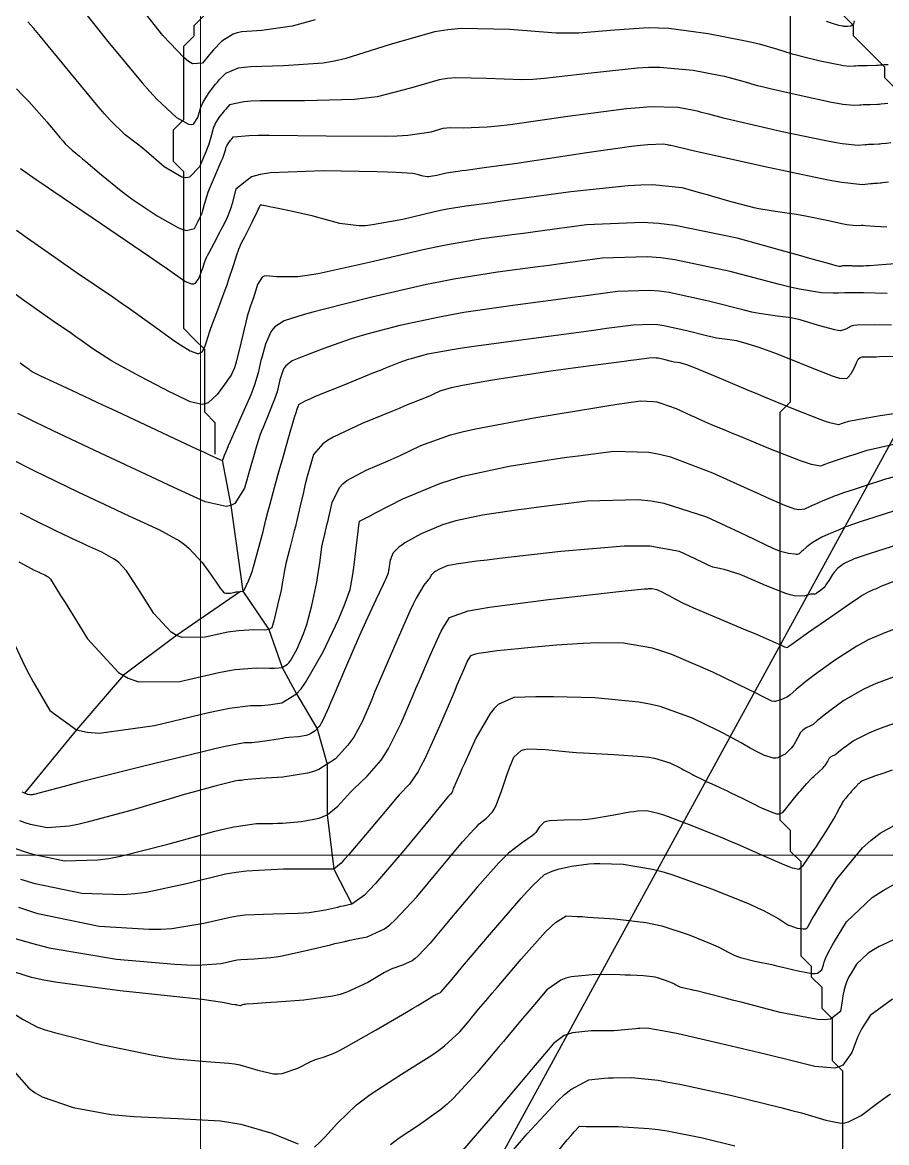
# Model space of a CAD drawing. Header units: metres. Extents: x 837475 to 838479, y 1189012 to 1191015.
# Drawn here: x 838059.5 to 838142.1, y 1189786.4 to 1189893.5 of the extents above; entities that cross this region are included whole.
import ezdxf

# ---------------------------------------------------------------- set-up
doc = ezdxf.new("R2010")
doc.units = ezdxf.units.M
doc.header["$LTSCALE"] = 0.3
doc.layers.add('COORD', color=7, linetype='Continuous', lineweight=20)
for name, color, linetype in [('CORREDORVIA', 70, 'Continuous'), ('COTAS 10', 1, 'Continuous'), ('COTAS INT', 252, 'Continuous'), ('DRENAJE', 5, 'Continuous')]:
    doc.layers.add(name, color=color, linetype=linetype)

msp = doc.modelspace()

# ---------------------------------------------------------------- linework, layer by layer
at = {"layer": 'COORD'}
for p, q in [((838076.51, 1189013.87), (838076.51, 1191013.87)), ((837476.51, 1189813.87), (838476.51, 1189813.87))]:
    msp.add_line(p, q, dxfattribs=at)
at = {"layer": 'CORREDORVIA'}
msp.add_lwpolyline([(838157.03, 1190996.19), (838237.17, 1190821.34), (838237, 1190602.88), (838240.03, 1190437.2), (838223.54, 1190366.27), (838212.2, 1190288.92), (838221.4, 1189997.88), (837954.54, 1189509.17), (837751.16, 1189231.38), (837593.19, 1189234.4), (837744.49, 1189686.61), (837750.28, 1189933.97), (837723.62, 1190051.52), (837726.09, 1190134.48), (837885.38, 1190229.43), (837983.18, 1190344.12), (837817.55, 1190502.19), (837798.03, 1190660.17), (837963.57, 1190795.98), (837910.68, 1191000.96)], close=True, dxfattribs=at)
at = {"layer": 'COTAS 10'}
for points in [[(838058.94, 1189887.11), (838059.55, 1189886.5), (838060.12, 1189885.92), (838061.83, 1189883.97), (838063.07, 1189882.46), (838063.35, 1189882.15), (838063.59, 1189881.87), (838064.24, 1189881.25), (838064.95, 1189880.68), (838065.24, 1189880.44), (838065.56, 1189880.17), (838067.05, 1189878.89), (838068.93, 1189877.38), (838069.49, 1189876.95), (838070.08, 1189876.52), (838072.38, 1189874.97), (838074.41, 1189873.83), (838074.82, 1189873.67), (838075.18, 1189873.57), (838075.93, 1189873.78), (838076.24, 1189874.34), (838076.3, 1189874.47), (838076.37, 1189874.58), (838076.53, 1189874.91), (838076.66, 1189875.24), (838076.7, 1189875.37), (838076.74, 1189875.5), (838076.89, 1189876.1), (838077.14, 1189876.94), (838077.25, 1189877.23), (838077.37, 1189877.55), (838077.94, 1189878.89), (838078.5, 1189880.17), (838078.61, 1189880.44), (838078.71, 1189880.68), (838078.89, 1189881.25), (838078.98, 1189881.57), (838079.02, 1189881.65), (838079.05, 1189881.73), (838079.22, 1189882), (838079.4, 1189882.23), (838079.45, 1189882.29), (838079.5, 1189882.35), (838079.68, 1189882.54), (838081.15, 1189882.67), (838082.01, 1189882.68), (838083.06, 1189882.68), (838088.51, 1189882.62), (838094.15, 1189882.61), (838095.32, 1189882.64), (838096.33, 1189882.69), (838098.56, 1189883.02), (838099.71, 1189883.35), (838100.04, 1189883.4), (838100.38, 1189883.44), (838101.62, 1189883.41), (838103.92, 1189883.49), (838104.93, 1189883.59), (838106.09, 1189883.73), (838111.62, 1189884.5), (838117.23, 1189885.24), (838118.45, 1189885.35), (838119.52, 1189885.43), (838122.17, 1189885.37), (838123.65, 1189885.08), (838123.98, 1189885.01), (838124.27, 1189884.94), (838125.04, 1189884.72), (838126.45, 1189884.35), (838127.15, 1189884.19), (838127.99, 1189883.99), (838132.1, 1189883.06), (838136.25, 1189882.18), (838137.1, 1189882.02), (838137.83, 1189881.9), (838139.36, 1189881.74), (838140.01, 1189881.8), (838140.18, 1189881.81), (838140.33, 1189881.82), (838140.86, 1189881.84), (838141.33, 1189881.87), (838141.46, 1189881.88), (838141.59, 1189881.89), (838142.07, 1189881.94), (838142.48, 1189881.99)], [(838142.55, 1189864.52), (838140.87, 1189864.55), (838139.26, 1189864.52), (838138.94, 1189864.49), (838138.68, 1189864.44), (838138.17, 1189864.16), (838137.68, 1189863.99), (838137.42, 1189864.01), (838137.11, 1189864.07), (838135.57, 1189864.51), (838133.82, 1189865.04), (838133.38, 1189865.15), (838132.96, 1189865.23), (838131.62, 1189865.39), (838129.88, 1189865.64), (838129.2, 1189865.78), (838128.45, 1189865.96), (838125.04, 1189866.84), (838121.31, 1189867.65), (838120.35, 1189867.77), (838119.43, 1189867.84), (838116.37, 1189867.75), (838113.11, 1189867.31), (838112.06, 1189867.17), (838110.94, 1189867.02), (838106.37, 1189866.42), (838101.68, 1189865.73), (838100.49, 1189865.52), (838099.34, 1189865.31), (838095.57, 1189864.49), (838092.4, 1189863.66), (838091.63, 1189863.44), (838090.9, 1189863.22), (838088.66, 1189862.44), (838086.96, 1189861.78), (838086.57, 1189861.62), (838086.22, 1189861.49), (838085.27, 1189861.11), (838084.67, 1189860.66), (838084.53, 1189860.48), (838084.41, 1189860.27), (838084.11, 1189859.32), (838083.83, 1189858.15), (838083.72, 1189857.8), (838083.6, 1189857.45), (838083.05, 1189856.09), (838082.49, 1189854.76), (838082.35, 1189854.41), (838082.23, 1189854.08), (838081.86, 1189852.97), (838081.51, 1189851.72), (838081.39, 1189851.3), (838081.26, 1189850.85), (838080.73, 1189848.96), (838079.79, 1189847.48), (838079.41, 1189847.29), (838078.97, 1189847.19), (838076.95, 1189847.65), (838073.98, 1189849.02), (838072.94, 1189849.5), (838071.81, 1189850.02), (838066.96, 1189852.29), (838062.43, 1189854.44), (838061.5, 1189854.88), (838060.72, 1189855.26), (838059.05, 1189856.1)], [(838143.8, 1189847.09), (838140.84, 1189846.13), (838140.24, 1189845.94), (838139.74, 1189845.78), (838138.72, 1189845.45), (838138.29, 1189845.29), (838138.15, 1189845.24), (838138.01, 1189845.19), (838137.46, 1189844.95), (838136.85, 1189844.69), (838136.68, 1189844.61), (838136.51, 1189844.54), (838135.89, 1189844.25), (838135.28, 1189843.93), (838135.12, 1189843.83), (838134.97, 1189843.73), (838134.45, 1189843.33), (838134.04, 1189842.97), (838133.95, 1189842.89), (838133.88, 1189842.82), (838133.73, 1189842.67), (838133.53, 1189842.62), (838133.43, 1189842.62), (838133.3, 1189842.63), (838132.69, 1189842.72), (838131.93, 1189842.91), (838131.72, 1189842.98), (838131.51, 1189843.06), (838130.74, 1189843.41), (838129.38, 1189844.09), (838128.79, 1189844.37), (838128.1, 1189844.69), (838124.88, 1189846.19), (838120.81, 1189847.5), (838119.59, 1189847.7), (838118.33, 1189847.82), (838113.47, 1189847.7), (838108.83, 1189847.14), (838107.71, 1189846.99), (838106.66, 1189846.85), (838103.47, 1189846.37), (838100.92, 1189845.82), (838100.27, 1189845.63), (838099.65, 1189845.43), (838097.61, 1189844.57), (838096.05, 1189843.71), (838095.74, 1189843.51), (838095.47, 1189843.32), (838094.92, 1189842.77), (838094.73, 1189842.33), (838094.69, 1189842.21), (838094.65, 1189842.09), (838094.57, 1189841.66), (838094.52, 1189841.27), (838094.5, 1189841.18), (838094.49, 1189841.09), (838094.44, 1189840.82), (838094.22, 1189840.29), (838094.11, 1189840.04), (838093.97, 1189839.74), (838093.27, 1189838.27), (838092.3, 1189836.19), (838091.99, 1189835.51), (838091.67, 1189834.79), (838090.36, 1189831.77), (838089.18, 1189829.01), (838088.94, 1189828.44), (838088.73, 1189827.95), (838088.28, 1189826.89), (838088.02, 1189826.41), (838087.94, 1189826.28), (838087.84, 1189826.16), (838087.46, 1189825.75), (838086.96, 1189825.43), (838086.79, 1189825.36), (838086.62, 1189825.31), (838085.87, 1189825.19), (838084.94, 1189825.11), (838084.65, 1189825.07), (838084.35, 1189825.03), (838083.12, 1189824.84), (838081.95, 1189824.67), (838081.68, 1189824.64), (838081.43, 1189824.62), (838080.72, 1189824.59), (838078.86, 1189824.26), (838077.89, 1189824.04), (838076.73, 1189823.76), (838070.86, 1189822.31), (838065, 1189820.83), (838063.83, 1189820.53), (838062.87, 1189820.28), (838061.06, 1189819.8), (838060.61, 1189819.68), (838060.51, 1189819.66), (838060.43, 1189819.64), (838060.2, 1189819.62), (838060.03, 1189819.66), (838059.97, 1189819.68), (838059.92, 1189819.7), (838059.7, 1189819.79), (838059.51, 1189819.89), (838059.48, 1189819.91)], [(838058.7, 1189805.94), (838060.37, 1189805.44), (838062.06, 1189805), (838068.48, 1189803.92), (838074.05, 1189803.44), (838075.22, 1189803.38), (838076.22, 1189803.35), (838078.48, 1189803.51), (838079.69, 1189803.79), (838080.03, 1189803.85), (838080.37, 1189803.89), (838081.64, 1189803.95), (838083.2, 1189804.07), (838083.73, 1189804.15), (838084.31, 1189804.25), (838086.74, 1189804.78), (838088.93, 1189805.31), (838089.36, 1189805.41), (838089.71, 1189805.49), (838090.31, 1189805.62), (838090.38, 1189805.63), (838090.4, 1189805.64), (838090.42, 1189805.64), (838090.46, 1189805.66), (838090.79, 1189805.74), (838090.98, 1189805.78), (838091.22, 1189805.83), (838092.45, 1189806.07), (838094.1, 1189806.84), (838094.61, 1189807.22), (838095.13, 1189807.67), (838097.2, 1189809.88), (838099.2, 1189812.31), (838099.69, 1189812.9), (838100.15, 1189813.45), (838101.56, 1189815.13), (838102.65, 1189816.36), (838102.91, 1189816.62), (838103.15, 1189816.85), (838103.85, 1189817.4), (838104.42, 1189818), (838104.58, 1189818.26), (838104.73, 1189818.56), (838105.28, 1189819.99), (838105.79, 1189821.51), (838105.92, 1189821.88), (838106.05, 1189822.21), (838106.45, 1189823.23), (838107.14, 1189823.86), (838107.45, 1189823.96), (838107.8, 1189824.02), (838109.48, 1189823.98), (838111.7, 1189823.75), (838112.4, 1189823.69), (838113.12, 1189823.64), (838116.02, 1189823.5), (838118.74, 1189823.31), (838119.35, 1189823.23), (838119.9, 1189823.13), (838121.37, 1189822.69), (838122.29, 1189822.24), (838122.5, 1189822.13), (838122.68, 1189822.04), (838123.16, 1189821.78), (838123.52, 1189821.58), (838123.63, 1189821.52), (838123.75, 1189821.46), (838124.21, 1189821.22), (838124.74, 1189820.97), (838124.9, 1189820.89), (838125.07, 1189820.82), (838125.73, 1189820.52), (838126.56, 1189820.14), (838126.83, 1189820.01), (838127.12, 1189819.87), (838128.33, 1189819.27), (838129.54, 1189818.67), (838129.83, 1189818.53), (838130.11, 1189818.4), (838130.94, 1189818.03), (838131.56, 1189817.83), (838131.7, 1189817.82), (838131.82, 1189817.82), (838132.15, 1189817.96), (838132.45, 1189818.31), (838132.56, 1189818.44), (838132.67, 1189818.58), (838133.19, 1189819.22), (838133.73, 1189819.9), (838133.87, 1189820.06), (838134, 1189820.22), (838134.44, 1189820.72), (838134.86, 1189821.16), (838134.98, 1189821.28), (838135.11, 1189821.4), (838135.59, 1189821.82), (838136.02, 1189822.22), (838136.11, 1189822.33), (838136.2, 1189822.44), (838136.41, 1189822.8), (838136.57, 1189823.1), (838136.62, 1189823.17), (838136.68, 1189823.23), (838136.89, 1189823.36), (838137.11, 1189823.46), (838137.18, 1189823.5), (838137.24, 1189823.54), (838137.47, 1189823.74), (838137.83, 1189824.04), (838137.97, 1189824.15), (838138.13, 1189824.27), (838138.88, 1189824.81), (838140.42, 1189825.57), (838141.07, 1189825.84), (838141.83, 1189826.13), (838145.41, 1189827.38)], [(838142.63, 1189800.11), (838140.51, 1189798.54), (838139.69, 1189797.3), (838139.5, 1189796.92), (838139.31, 1189796.53), (838138.74, 1189794.99), (838137.9, 1189793.8), (838137.55, 1189793.62), (838137.14, 1189793.51), (838135.2, 1189793.66), (838132.42, 1189794.35), (838131.48, 1189794.58), (838130.46, 1189794.83), (838126.14, 1189795.86), (838122.14, 1189796.78), (838121.32, 1189796.95), (838120.63, 1189797.09), (838119.16, 1189797.32), (838118.48, 1189797.3), (838118.29, 1189797.29), (838118.1, 1189797.28), (838117.37, 1189797.19), (838116.39, 1189797.11), (838116.02, 1189797.09), (838115.62, 1189797.08), (838113.84, 1189797.07), (838112.06, 1189796.89), (838111.64, 1189796.77), (838111.27, 1189796.62), (838110.23, 1189795.85), (838108.88, 1189794.24), (838108.31, 1189793.57), (838107.66, 1189792.79), (838104.6, 1189789.17), (838101.55, 1189785.63)]]:
    msp.add_lwpolyline(points, dxfattribs=at)
at = {"layer": 'COTAS INT'}
for points in [[(838064.58, 1189895.53), (838067.67, 1189891.65), (838070.93, 1189887.71), (838071.68, 1189886.86), (838072.35, 1189886.13), (838074.21, 1189884.38), (838075.38, 1189883.75), (838075.63, 1189883.71), (838075.83, 1189883.75), (838076.27, 1189884.38), (838076.56, 1189885.38), (838076.67, 1189885.64), (838076.79, 1189885.9), (838077.34, 1189886.77), (838077.96, 1189887.57), (838078.14, 1189887.77), (838078.31, 1189887.97), (838078.92, 1189888.63), (838080.14, 1189889.12), (838080.69, 1189889.21), (838081.33, 1189889.27), (838084.43, 1189889.34), (838088.23, 1189889.61), (838089.32, 1189889.8), (838090.43, 1189890.05), (838094.57, 1189891.37), (838098.92, 1189892.6), (838100.16, 1189892.79), (838101.42, 1189892.92), (838106.08, 1189892.82), (838110.5, 1189892.49), (838111.61, 1189892.47), (838112.67, 1189892.47), (838116.08, 1189892.75), (838119.32, 1189892.98), (838120.28, 1189892.96), (838121.26, 1189892.91), (838125.03, 1189892.41), (838128.44, 1189891.74), (838129.2, 1189891.57), (838129.88, 1189891.42), (838131.65, 1189890.92), (838133.04, 1189890.48), (838133.47, 1189890.36), (838133.92, 1189890.24), (838135.71, 1189889.81), (838137.32, 1189889.47), (838137.65, 1189889.41), (838137.93, 1189889.36), (838138.52, 1189889.3), (838138.94, 1189889.32), (838139.12, 1189889.33), (838139.31, 1189889.34), (838140.22, 1189889.37), (838141.1, 1189889.4), (838141.27, 1189889.4), (838141.42, 1189889.41), (838141.69, 1189889.42), (838141.82, 1189889.43), (838141.88, 1189889.44), (838141.94, 1189889.44), (838142.23, 1189889.46)], [(838087.48, 1189893.73), (838086.32, 1189893.39), (838085.27, 1189893.11), (838082.38, 1189892.7), (838080.47, 1189892.57), (838080.03, 1189892.47), (838079.64, 1189892.34), (838078.55, 1189891.68), (838077.76, 1189890.85), (838077.56, 1189890.62), (838077.36, 1189890.39), (838076.72, 1189889.59), (838075.76, 1189889.5), (838075.38, 1189889.74), (838074.94, 1189890.08), (838072.9, 1189892.23), (838070.9, 1189894.76)], [(838142.18, 1189885.72), (838141.88, 1189885.68), (838141.51, 1189885.65), (838141.37, 1189885.64), (838141.21, 1189885.63), (838140.54, 1189885.61), (838139.82, 1189885.58), (838139.65, 1189885.57), (838139.48, 1189885.56), (838138.94, 1189885.52), (838137.88, 1189885.63), (838137.38, 1189885.72), (838136.79, 1189885.83), (838133.91, 1189886.44), (838130.95, 1189887.12), (838130.31, 1189887.27), (838129.75, 1189887.42), (838128.35, 1189887.82), (838127.07, 1189888.18), (838126.59, 1189888.29), (838126.05, 1189888.41), (838123.6, 1189888.89), (838120.39, 1189889.17), (838119.36, 1189889.16), (838118.27, 1189889.11), (838113.85, 1189888.62), (838109.38, 1189888.1), (838108.27, 1189888.03), (838107.21, 1189887.99), (838103.85, 1189888.12), (838100.9, 1189888.18), (838100.1, 1189888.1), (838099.32, 1189887.98), (838096.57, 1189887.2), (838093.38, 1189886.37), (838092.32, 1189886.22), (838091.19, 1189886.11), (838086.47, 1189885.98), (838082.2, 1189885.98), (838081.35, 1189885.94), (838080.64, 1189885.89), (838079.3, 1189885.59), (838078.91, 1189885.16), (838078.79, 1189885.03), (838078.68, 1189884.9), (838078.28, 1189884.39), (838077.92, 1189883.8), (838077.84, 1189883.63), (838077.77, 1189883.45), (838077.57, 1189882.74), (838077.31, 1189881.82), (838077.19, 1189881.5), (838077.06, 1189881.16), (838076.43, 1189879.68), (838075.46, 1189878.68), (838075.11, 1189878.63), (838074.73, 1189878.68), (838073.05, 1189879.68), (838071.31, 1189881.16), (838070.9, 1189881.5), (838070.5, 1189881.82), (838069.32, 1189882.74), (838067.89, 1189884.12), (838067.35, 1189884.72), (838066.74, 1189885.42), (838064.02, 1189888.73), (838061.23, 1189892.13), (838060.59, 1189892.88), (838060.01, 1189893.54)], [(838138.96, 1189893.63), (838138.94, 1189893.46), (838138.91, 1189893.32), (838138.65, 1189893.1), (838138.34, 1189893.09), (838138.27, 1189893.09), (838138.22, 1189893.08), (838138.1, 1189893.08), (838137.98, 1189893.09), (838137.92, 1189893.1), (838137.85, 1189893.11), (838137.52, 1189893.18), (838136.89, 1189893.36), (838136.63, 1189893.45), (838136.33, 1189893.55)], [(838142.25, 1189878.2), (838141.68, 1189878.13), (838141.56, 1189878.11), (838141.45, 1189878.1), (838141.17, 1189878.08), (838140.84, 1189878.06), (838140.71, 1189878.05), (838140.54, 1189878.03), (838139.78, 1189877.96), (838137.78, 1189878.17), (838136.83, 1189878.33), (838135.72, 1189878.54), (838130.3, 1189879.69), (838125.02, 1189880.87), (838124, 1189881.1), (838123.16, 1189881.29), (838121.74, 1189881.63), (838121.47, 1189881.7), (838121.37, 1189881.72), (838121.26, 1189881.75), (838120.75, 1189881.85), (838119.27, 1189881.78), (838118.55, 1189881.7), (838117.69, 1189881.6), (838113.44, 1189880.99), (838108.84, 1189880.3), (838107.76, 1189880.15), (838106.76, 1189880), (838103.85, 1189879.59), (838101.88, 1189879.32), (838101.47, 1189879.27), (838101.13, 1189879.22), (838100.41, 1189879.13), (838100.02, 1189879.06), (838099.88, 1189879.03), (838099.73, 1189879), (838099.11, 1189878.85), (838098.48, 1189878.74), (838098.33, 1189878.72), (838098.2, 1189878.72), (838097.8, 1189878.76), (838097.45, 1189878.87), (838097.34, 1189878.89), (838097.23, 1189878.92), (838096.8, 1189879.02), (838095.22, 1189879.12), (838094.38, 1189879.15), (838093.37, 1189879.18), (838088.27, 1189879.29), (838083.2, 1189879.09), (838082.2, 1189878.92), (838081.38, 1189878.71), (838079.89, 1189877.52), (838079.55, 1189876.17), (838079.45, 1189875.85), (838079.36, 1189875.55), (838079.01, 1189874.68), (838078.6, 1189873.88), (838078.47, 1189873.64), (838078.33, 1189873.38), (838077.78, 1189872.34), (838077.27, 1189871.37), (838077.16, 1189871.16), (838077.07, 1189870.97), (838076.87, 1189870.48), (838076.73, 1189870.05), (838076.67, 1189869.9), (838076.61, 1189869.73), (838076.35, 1189869.03), (838075.97, 1189868.51), (838075.83, 1189868.45), (838075.68, 1189868.44), (838075.03, 1189868.72), (838073.36, 1189869.89), (838072.57, 1189870.43), (838071.63, 1189871.07), (838067.05, 1189874.19), (838062.5, 1189877.28), (838061.59, 1189877.91), (838060.82, 1189878.43), (838059.31, 1189879.49)], [(838058.92, 1189873.62), (838059.96, 1189872.87), (838061, 1189872.14), (838064.74, 1189869.55), (838068.13, 1189867.23), (838068.95, 1189866.66), (838069.72, 1189866.12), (838072.08, 1189864.43), (838073.85, 1189863.16), (838074.24, 1189862.89), (838074.6, 1189862.65), (838075.53, 1189862.07), (838076.12, 1189861.84), (838076.24, 1189861.82), (838076.36, 1189861.82), (838076.66, 1189861.97), (838076.84, 1189862.27), (838076.88, 1189862.36), (838076.92, 1189862.45), (838077.04, 1189862.83), (838077.27, 1189863.55), (838077.38, 1189863.87), (838077.51, 1189864.24), (838078.17, 1189865.99), (838078.88, 1189867.91), (838079.05, 1189868.38), (838079.2, 1189868.83), (838079.66, 1189870.25), (838080.01, 1189871.34), (838080.1, 1189871.59), (838080.18, 1189871.81), (838080.44, 1189872.4), (838080.74, 1189872.97), (838080.85, 1189873.18), (838080.96, 1189873.41), (838081.48, 1189874.45), (838081.95, 1189875.42), (838082.04, 1189875.6), (838082.12, 1189875.75), (838082.23, 1189876), (838082.26, 1189876.02), (838082.27, 1189876.02), (838082.28, 1189876.03), (838082.36, 1189876.03), (838082.85, 1189875.94), (838083.12, 1189875.88), (838083.46, 1189875.81), (838085.17, 1189875.45), (838087.16, 1189875), (838087.68, 1189874.87), (838088.17, 1189874.74), (838089.8, 1189874.27), (838091.65, 1189874.05), (838092.28, 1189874.07), (838092.96, 1189874.14), (838095.86, 1189874.68), (838098.76, 1189875.36), (838099.44, 1189875.51), (838100.07, 1189875.64), (838101.9, 1189875.95), (838104.34, 1189876.27), (838105.35, 1189876.41), (838106.51, 1189876.57), (838111.9, 1189877.3), (838117.39, 1189877.88), (838118.6, 1189877.95), (838119.69, 1189877.97), (838122.51, 1189877.7), (838124.42, 1189877.16), (838124.93, 1189877.02), (838125.43, 1189876.87), (838127.18, 1189876.36), (838128.9, 1189875.9), (838129.38, 1189875.79), (838129.87, 1189875.69), (838131.65, 1189875.4), (838133.47, 1189875.13), (838133.98, 1189875.04), (838134.49, 1189874.95), (838136.36, 1189874.56), (838137.95, 1189874.23), (838138.28, 1189874.17), (838138.56, 1189874.13), (838139.18, 1189874.07), (838139.65, 1189874.08), (838139.83, 1189874.08), (838140.03, 1189874.07), (838140.95, 1189874.01), (838142.1, 1189873.94)], [(838143.8, 1189870.45), (838142.02, 1189870.33), (838140.45, 1189870.21), (838140.13, 1189870.19), (838139.85, 1189870.17), (838139.27, 1189870.16), (838138.98, 1189870.18), (838138.88, 1189870.18), (838138.78, 1189870.19), (838138.37, 1189870.2), (838138, 1189870.21), (838137.92, 1189870.2), (838137.85, 1189870.19), (838137.71, 1189870.15), (838137.5, 1189870.15), (838137.39, 1189870.18), (838137.26, 1189870.21), (838136.6, 1189870.39), (838134.75, 1189870.91), (838133.88, 1189871.16), (838132.84, 1189871.45), (838127.78, 1189872.85), (838121.87, 1189874.07), (838120.29, 1189874.25), (838118.75, 1189874.35), (838113.39, 1189874.11), (838108.71, 1189873.48), (838107.59, 1189873.33), (838106.54, 1189873.19), (838103.39, 1189872.77), (838100.12, 1189872.21), (838099, 1189871.99), (838097.79, 1189871.72), (838092.62, 1189870.51), (838087.75, 1189869.44), (838086.72, 1189869.27), (838085.83, 1189869.15), (838083.78, 1189869.16), (838082.81, 1189869.26), (838082.61, 1189869.21), (838082.42, 1189869.11), (838081.97, 1189868.43), (838081.71, 1189867.57), (838081.64, 1189867.36), (838081.57, 1189867.15), (838081.33, 1189866.49), (838081.05, 1189865.58), (838080.95, 1189865.22), (838080.85, 1189864.81), (838080.41, 1189862.95), (838079.96, 1189861.13), (838079.85, 1189860.76), (838079.75, 1189860.44), (838079.45, 1189859.75), (838079.09, 1189859.26), (838078.96, 1189859.07), (838078.8, 1189858.86), (838078.12, 1189857.89), (838077.24, 1189857.1), (838076.97, 1189857), (838076.68, 1189856.95), (838075.53, 1189857.2), (838074.04, 1189857.92), (838073.55, 1189858.17), (838073.01, 1189858.44), (838070.75, 1189859.61), (838068.53, 1189860.83), (838068.02, 1189861.12), (838067.55, 1189861.4), (838066.22, 1189862.28), (838065, 1189863.15), (838064.61, 1189863.43), (838064.18, 1189863.72), (838062.44, 1189864.92), (838059.51, 1189866.99), (838058.34, 1189867.84)], [(838142.13, 1189867.56), (838139.85, 1189867.62), (838139.38, 1189867.63), (838138.97, 1189867.63), (838138.08, 1189867.62), (838137.47, 1189867.59), (838137.24, 1189867.59), (838136.98, 1189867.6), (838135.86, 1189867.63), (838133.74, 1189867.97), (838132.85, 1189868.16), (838131.84, 1189868.41), (838127.11, 1189869.66), (838121.85, 1189870.79), (838120.5, 1189870.96), (838119.2, 1189871.07), (838114.88, 1189870.93), (838110.91, 1189870.4), (838109.82, 1189870.25), (838108.74, 1189870.11), (838104.88, 1189869.6), (838100.72, 1189868.93), (838099.44, 1189868.68), (838098.12, 1189868.41), (838092.9, 1189867.21), (838088.22, 1189866.03), (838087.25, 1189865.78), (838086.41, 1189865.55), (838084.5, 1189864.96), (838083.61, 1189864.38), (838083.41, 1189864.15), (838083.22, 1189863.89), (838082.71, 1189862.71), (838082.36, 1189861.45), (838082.28, 1189861.15), (838082.21, 1189860.86), (838082.03, 1189859.97), (838081.68, 1189858.83), (838081.51, 1189858.38), (838081.31, 1189857.88), (838080.32, 1189855.58), (838079.35, 1189853.42), (838079.17, 1189853), (838079.02, 1189852.66), (838078.76, 1189852.07), (838078.74, 1189851.97), (838078.73, 1189851.94), (838078.72, 1189851.9), (838078.68, 1189851.75), (838078.6, 1189851.64), (838078.57, 1189851.62), (838078.54, 1189851.61), (838078.38, 1189851.65), (838077.42, 1189852.1), (838076.89, 1189852.35), (838076.24, 1189852.65), (838072.9, 1189854.22), (838069.07, 1189856.02), (838068.11, 1189856.47), (838067.19, 1189856.9), (838064.22, 1189858.28), (838062.03, 1189859.31), (838061.6, 1189859.51), (838061.25, 1189859.67), (838060.61, 1189859.98), (838060.48, 1189860.05), (838060.45, 1189860.06), (838060.43, 1189860.08), (838060.35, 1189860.13), (838060.28, 1189860.18), (838060.26, 1189860.19), (838060.24, 1189860.21), (838060.14, 1189860.28), (838059.94, 1189860.42), (838059.86, 1189860.48), (838059.76, 1189860.55), (838059.29, 1189860.9)], [(838058.04, 1189851.96), (838060.02, 1189850.91), (838060.72, 1189850.56), (838061.5, 1189850.18), (838064.85, 1189848.57), (838068.34, 1189846.94), (838069.2, 1189846.54), (838070.01, 1189846.16), (838072.53, 1189845.01), (838074.51, 1189843.91), (838074.98, 1189843.58), (838075.41, 1189843.23), (838076.68, 1189841.86), (838077.57, 1189840.59), (838077.77, 1189840.31), (838077.94, 1189840.06), (838078.39, 1189839.38), (838078.72, 1189839.02), (838078.82, 1189838.96), (838078.94, 1189838.92), (838079.38, 1189838.92), (838079.82, 1189839.02), (838079.93, 1189839.04), (838080.03, 1189839.05), (838080.33, 1189839.06), (838080.56, 1189839.1), (838080.61, 1189839.14), (838080.65, 1189839.17), (838080.78, 1189839.38), (838080.9, 1189839.68), (838080.94, 1189839.78), (838080.99, 1189839.88), (838081.19, 1189840.33), (838081.47, 1189841.05), (838081.56, 1189841.32), (838081.65, 1189841.64), (838082.04, 1189843.04), (838082.42, 1189844.47), (838082.5, 1189844.8), (838082.57, 1189845.1), (838082.77, 1189845.92), (838082.98, 1189846.78), (838083.06, 1189847.1), (838083.16, 1189847.45), (838083.59, 1189849.02), (838084.11, 1189850.86), (838084.25, 1189851.38), (838084.4, 1189851.91), (838084.96, 1189853.87), (838085.44, 1189855.5), (838085.53, 1189855.83), (838085.62, 1189856.1), (838085.78, 1189856.61), (838085.84, 1189856.75), (838085.85, 1189856.79), (838085.87, 1189856.83), (838085.9, 1189856.95), (838086.57, 1189857.32), (838086.99, 1189857.5), (838087.51, 1189857.73), (838090.23, 1189858.84), (838093.09, 1189860), (838093.7, 1189860.24), (838094.23, 1189860.46), (838095.51, 1189860.97), (838096.4, 1189861.27), (838096.69, 1189861.36), (838096.99, 1189861.45), (838098.25, 1189861.78), (838100.56, 1189862.21), (838101.53, 1189862.36), (838102.64, 1189862.53), (838107.86, 1189863.24), (838113.14, 1189863.94), (838114.29, 1189864.09), (838115.31, 1189864.23), (838117.86, 1189864.57), (838119.66, 1189864.62), (838120.21, 1189864.58), (838120.77, 1189864.51), (838122.97, 1189864.03), (838124.98, 1189863.51), (838125.42, 1189863.41), (838125.82, 1189863.32), (838126.85, 1189863.18), (838127.74, 1189863.05), (838128.05, 1189862.98), (838128.39, 1189862.89), (838129.85, 1189862.43), (838131.62, 1189861.79), (838132.16, 1189861.58), (838132.72, 1189861.36), (838134.92, 1189860.46), (838136.86, 1189859.7), (838137.25, 1189859.57), (838137.58, 1189859.48), (838138.26, 1189859.44), (838138.53, 1189859.7), (838138.6, 1189859.8), (838138.67, 1189859.9), (838138.93, 1189860.37), (838139.2, 1189860.94), (838139.24, 1189861.03), (838139.35, 1189861.29), (838139.54, 1189861.45), (838139.64, 1189861.47), (838139.75, 1189861.49), (838140.29, 1189861.52), (838140.85, 1189861.51), (838140.97, 1189861.51), (838141.08, 1189861.51), (838141.35, 1189861.54), (838142.83, 1189861.58)], [(838142.77, 1189856.06), (838141.45, 1189855.85), (838140.37, 1189855.68), (838138.43, 1189855.33), (838138.03, 1189855.2), (838137.93, 1189855.17), (838137.83, 1189855.14), (838137.49, 1189855.02), (838136.64, 1189855.18), (838136.22, 1189855.32), (838135.71, 1189855.5), (838133.21, 1189856.49), (838130.34, 1189857.69), (838129.6, 1189858), (838128.88, 1189858.3), (838126.48, 1189859.31), (838124.58, 1189860.11), (838124.18, 1189860.27), (838123.82, 1189860.42), (838122.98, 1189860.74), (838122.54, 1189860.88), (838122.44, 1189860.9), (838122.35, 1189860.92), (838122.08, 1189860.96), (838121.76, 1189861.01), (838121.64, 1189861.03), (838121.51, 1189861.06), (838120.9, 1189861.22), (838120.23, 1189861.37), (838120.06, 1189861.39), (838119.9, 1189861.4), (838119.35, 1189861.38), (838118.19, 1189861.23), (838117.63, 1189861.16), (838116.98, 1189861.07), (838113.78, 1189860.65), (838109.99, 1189860.13), (838108.97, 1189859.98), (838107.96, 1189859.83), (838104.42, 1189859.27), (838101.54, 1189858.76), (838100.95, 1189858.64), (838100.45, 1189858.53), (838099.37, 1189858.22), (838098.79, 1189857.94), (838098.59, 1189857.85), (838098.38, 1189857.76), (838097.5, 1189857.4), (838096.05, 1189856.81), (838095.49, 1189856.58), (838094.85, 1189856.32), (838091.95, 1189855.12), (838089.19, 1189853.82), (838088.65, 1189853.5), (838088.19, 1189853.19), (838087.32, 1189852.17), (838087, 1189851.06), (838086.94, 1189850.83), (838086.72, 1189850.07), (838086.49, 1189849.2), (838086.42, 1189848.9), (838086.35, 1189848.58), (838086.04, 1189847.26), (838085.69, 1189845.74), (838085.59, 1189845.3), (838085.48, 1189844.86), (838085.05, 1189843.21), (838084.68, 1189841.74), (838084.6, 1189841.41), (838084.54, 1189841.12), (838084.4, 1189840.36), (838084.29, 1189839.63), (838084.24, 1189839.37), (838084.18, 1189839.07), (838083.88, 1189837.77), (838083.59, 1189836.53), (838083.53, 1189836.27), (838083.47, 1189836.05), (838083.34, 1189835.59), (838083.03, 1189835.44), (838082.86, 1189835.41), (838082.66, 1189835.39), (838081.62, 1189835.4), (838080.14, 1189835.32), (838079.65, 1189835.26), (838079.12, 1189835.17), (838076.97, 1189834.7), (838074.77, 1189834.68), (838074.22, 1189834.88), (838073.7, 1189835.17), (838072.05, 1189836.97), (838070.76, 1189839.04), (838070.46, 1189839.5), (838070.19, 1189839.92), (838069.43, 1189841.05), (838068.71, 1189841.83), (838068.47, 1189842.02), (838068.2, 1189842.21), (838067.08, 1189842.83), (838065.66, 1189843.48), (838065.2, 1189843.7), (838064.71, 1189843.92), (838062.74, 1189844.84), (838060.56, 1189845.91), (838059.94, 1189846.23), (838059.32, 1189846.56)], [(838059.16, 1189841.91), (838059.62, 1189841.65), (838060.63, 1189841.12), (838061.09, 1189840.91), (838061.2, 1189840.85), (838061.31, 1189840.8), (838061.63, 1189840.65), (838061.89, 1189840.51), (838061.95, 1189840.47), (838062.01, 1189840.42), (838062.18, 1189840.24), (838062.8, 1189839.25), (838063.15, 1189838.7), (838063.57, 1189838.02), (838065.72, 1189834.55), (838068.68, 1189831.32), (838069.61, 1189830.8), (838070.6, 1189830.44), (838074.55, 1189830.47), (838078.26, 1189831.33), (838079.1, 1189831.49), (838079.84, 1189831.61), (838081.84, 1189831.77), (838083.1, 1189831.74), (838083.38, 1189831.74), (838083.63, 1189831.74), (838084.31, 1189831.8), (838084.83, 1189832.12), (838084.99, 1189832.3), (838085.15, 1189832.51), (838085.76, 1189833.59), (838086.37, 1189835.03), (838086.52, 1189835.47), (838086.67, 1189835.93), (838087.15, 1189837.72), (838087.54, 1189839.51), (838087.62, 1189839.96), (838087.7, 1189840.4), (838087.91, 1189841.82), (838088.07, 1189843.04), (838088.12, 1189843.34), (838088.17, 1189843.63), (838088.38, 1189844.56), (838088.62, 1189845.53), (838088.7, 1189845.85), (838088.78, 1189846.19), (838089.09, 1189847.59), (838089.8, 1189849), (838090.12, 1189849.35), (838090.5, 1189849.67), (838092.33, 1189850.68), (838094.46, 1189851.57), (838095.03, 1189851.82), (838095.59, 1189852.08), (838097.56, 1189853.04), (838100.41, 1189854.04), (838101.53, 1189854.33), (838102.8, 1189854.62), (838108.56, 1189855.71), (838114.18, 1189856.62), (838115.34, 1189856.81), (838116.34, 1189856.97), (838118.56, 1189857.29), (838119.77, 1189857.25), (838120.13, 1189857.19), (838120.51, 1189857.09), (838121.97, 1189856.55), (838123.4, 1189855.89), (838123.77, 1189855.73), (838124.11, 1189855.57), (838125.24, 1189855.08), (838126.74, 1189854.46), (838127.32, 1189854.22), (838127.98, 1189853.95), (838130.96, 1189852.72), (838133.81, 1189851.61), (838134.38, 1189851.41), (838134.85, 1189851.25), (838135.79, 1189851.09), (838136.21, 1189851.25), (838136.36, 1189851.31), (838136.53, 1189851.37), (838137.27, 1189851.62), (838138.23, 1189851.94), (838138.54, 1189852.04), (838138.87, 1189852.15), (838140.22, 1189852.58), (838142.77, 1189853.17)], [(838058.35, 1189834.85), (838059.71, 1189831.99), (838060.12, 1189831.21), (838060.53, 1189830.44), (838062.13, 1189827.7), (838064.68, 1189825.84), (838065.69, 1189825.61), (838066.84, 1189825.52), (838072.13, 1189826.25), (838077.28, 1189827.49), (838078.35, 1189827.73), (838079.27, 1189827.91), (838081.28, 1189828.18), (838082.35, 1189828.19), (838082.67, 1189828.21), (838083, 1189828.24), (838084.28, 1189828.42), (838085.7, 1189829.3), (838086.13, 1189829.78), (838086.56, 1189830.36), (838088.24, 1189833.3), (838089.7, 1189836.41), (838090, 1189837.1), (838090.25, 1189837.71), (838090.8, 1189839.27), (838091.04, 1189840.52), (838091.1, 1189840.93), (838091.17, 1189841.37), (838091.4, 1189843.2), (838091.58, 1189844.82), (838091.62, 1189845.13), (838091.65, 1189845.38), (838091.7, 1189845.78), (838092.34, 1189846.12), (838092.74, 1189846.32), (838093.24, 1189846.58), (838095.85, 1189847.92), (838099.39, 1189849.41), (838100.47, 1189849.76), (838101.59, 1189850.09), (838106.02, 1189851.04), (838110.42, 1189851.74), (838111.53, 1189851.9), (838112.59, 1189852.05), (838116.02, 1189852.49), (838119.36, 1189852.4), (838120.37, 1189852.21), (838121.41, 1189851.95), (838125.45, 1189850.43), (838129.09, 1189848.76), (838129.88, 1189848.4), (838130.57, 1189848.08), (838132.3, 1189847.32), (838133.27, 1189846.99), (838133.49, 1189846.94), (838133.69, 1189846.91), (838134.26, 1189846.99), (838134.8, 1189847.23), (838134.98, 1189847.31), (838135.18, 1189847.4), (838136.02, 1189847.76), (838136.89, 1189848.12), (838137.1, 1189848.21), (838137.31, 1189848.29), (838137.99, 1189848.53), (838138.99, 1189848.86), (838139.39, 1189848.99), (838139.86, 1189849.14), (838142.01, 1189849.83), (838145.17, 1189850.66)], [(838145.59, 1189844.34), (838141.82, 1189843.13), (838141.09, 1189842.89), (838140.49, 1189842.7), (838139.44, 1189842.36), (838139.26, 1189842.29), (838139.2, 1189842.27), (838139.14, 1189842.25), (838138.9, 1189842.15), (838138.64, 1189842.03), (838138.56, 1189842), (838138.49, 1189841.97), (838138.22, 1189841.84), (838137.93, 1189841.68), (838137.84, 1189841.62), (838137.76, 1189841.56), (838137.42, 1189841.29), (838137.08, 1189840.94), (838136.99, 1189840.83), (838136.9, 1189840.71), (838136.6, 1189840.21), (838136.28, 1189839.7), (838136.19, 1189839.58), (838136.09, 1189839.47), (838135.71, 1189839.13), (838135.38, 1189838.9), (838135.31, 1189838.86), (838135.24, 1189838.83), (838135.09, 1189838.82), (838134.9, 1189838.83), (838134.8, 1189838.81), (838134.7, 1189838.78), (838134.18, 1189838.62), (838133.24, 1189838.65), (838132.87, 1189838.74), (838132.45, 1189838.87), (838130.5, 1189839.66), (838128.52, 1189840.51), (838128.07, 1189840.69), (838127.66, 1189840.84), (838126.54, 1189841.16), (838125.8, 1189841.32), (838125.62, 1189841.36), (838125.47, 1189841.41), (838125.01, 1189841.59), (838124.38, 1189841.91), (838124.1, 1189842.04), (838123.78, 1189842.19), (838122.28, 1189842.89), (838119.45, 1189843.39), (838118.3, 1189843.42), (838116.99, 1189843.39), (838110.93, 1189842.9), (838105.07, 1189842.22), (838103.89, 1189842.08), (838102.91, 1189841.96), (838100.93, 1189841.7), (838100.25, 1189841.56), (838100.07, 1189841.51), (838099.91, 1189841.45), (838099.36, 1189841.22), (838098.94, 1189840.98), (838098.85, 1189840.92), (838098.77, 1189840.86), (838098.6, 1189840.65), (838098.42, 1189840.39), (838098.35, 1189840.29), (838098.26, 1189840.18), (838097.84, 1189839.69), (838097.11, 1189838.45), (838096.83, 1189837.87), (838096.51, 1189837.18), (838095.04, 1189833.85), (838093.53, 1189830.32), (838093.18, 1189829.5), (838092.87, 1189828.76), (838091.98, 1189826.69), (838091.16, 1189825.15), (838090.89, 1189824.76), (838090.6, 1189824.37), (838089.4, 1189823.08), (838087.82, 1189822.07), (838087.3, 1189821.87), (838086.73, 1189821.69), (838084.38, 1189821.32), (838082.23, 1189821.19), (838081.79, 1189821.16), (838081.43, 1189821.13), (838080.68, 1189821.06), (838080.43, 1189821.02), (838080.37, 1189821.01), (838080.31, 1189821.01), (838080.16, 1189821), (838079.75, 1189820.93), (838079.54, 1189820.88), (838079.28, 1189820.82), (838078, 1189820.51), (838075.8, 1189819.9), (838074.96, 1189819.66), (838074.03, 1189819.39), (838069.85, 1189818.15), (838065.7, 1189817.01), (838064.78, 1189816.8), (838063.96, 1189816.65), (838061.85, 1189816.48), (838060.26, 1189816.81), (838059.77, 1189816.97), (838059.26, 1189817.15)], [(838058.59, 1189814.61), (838059.56, 1189814.26), (838060.49, 1189813.97), (838063.51, 1189813.34), (838066.72, 1189813.41), (838067.77, 1189813.56), (838068.88, 1189813.76), (838073.51, 1189814.94), (838077.88, 1189816.17), (838078.84, 1189816.4), (838079.7, 1189816.59), (838081.86, 1189816.88), (838083.41, 1189816.9), (838083.87, 1189816.92), (838084.35, 1189816.94), (838086.17, 1189817.07), (838087.86, 1189817.4), (838088.25, 1189817.55), (838088.61, 1189817.72), (838089.64, 1189818.54), (838090.56, 1189819.58), (838090.85, 1189819.89), (838091.16, 1189820.2), (838092.43, 1189821.41), (838093.77, 1189822.95), (838094.12, 1189823.48), (838094.47, 1189824.05), (838095.68, 1189826.48), (838096.8, 1189829.11), (838097.1, 1189829.81), (838097.4, 1189830.5), (838098.42, 1189832.89), (838099.31, 1189834.86), (838099.52, 1189835.29), (838099.72, 1189835.67), (838100.32, 1189836.59), (838102.08, 1189837.21), (838103.01, 1189837.39), (838104.13, 1189837.58), (838109.77, 1189838.31), (838115.38, 1189838.94), (838116.47, 1189839.06), (838117.37, 1189839.16), (838118.95, 1189839.33), (838119.23, 1189839.34), (838119.31, 1189839.35), (838119.39, 1189839.35), (838119.66, 1189839.35), (838119.97, 1189839.29), (838120.07, 1189839.26), (838120.17, 1189839.23), (838120.61, 1189839.04), (838121.08, 1189838.8), (838121.2, 1189838.73), (838121.33, 1189838.66), (838121.78, 1189838.39), (838122.7, 1189837.93), (838123.13, 1189837.74), (838123.63, 1189837.52), (838126.05, 1189836.49), (838128.59, 1189835.42), (838129.17, 1189835.18), (838129.69, 1189834.95), (838131.13, 1189834.32), (838132.01, 1189833.93), (838132.18, 1189833.85), (838132.31, 1189833.79), (838132.55, 1189833.71), (838132.64, 1189833.76), (838132.69, 1189833.8), (838132.74, 1189833.84), (838133.02, 1189834.04), (838133.8, 1189834.6), (838134.17, 1189834.86), (838134.6, 1189835.17), (838136.73, 1189836.66), (838138.85, 1189838.12), (838139.28, 1189838.41), (838139.64, 1189838.65), (838140.39, 1189839.08), (838140.77, 1189839.23), (838140.89, 1189839.28), (838141.03, 1189839.34), (838141.61, 1189839.61), (838143.06, 1189840.16)], [(838144.03, 1189835.93), (838142.07, 1189835.18), (838140.32, 1189834.44), (838139.79, 1189834.16), (838139.24, 1189833.85), (838137.1, 1189832.47), (838135.16, 1189831.07), (838134.73, 1189830.76), (838134.36, 1189830.47), (838133.43, 1189829.7), (838132.85, 1189829.2), (838132.69, 1189829.08), (838132.53, 1189828.98), (838131.98, 1189828.72), (838131.52, 1189828.59), (838131.41, 1189828.57), (838131.33, 1189828.57), (838131.11, 1189828.6), (838130.16, 1189829.08), (838129.61, 1189829.34), (838128.93, 1189829.68), (838125.46, 1189831.36), (838121.55, 1189833.04), (838120.6, 1189833.37), (838119.7, 1189833.64), (838116.92, 1189834.12), (838114.48, 1189834.15), (838113.79, 1189834.13), (838113.09, 1189834.11), (838110.54, 1189833.95), (838108.1, 1189833.72), (838107.48, 1189833.66), (838106.87, 1189833.6), (838104.87, 1189833.39), (838103.34, 1189833.19), (838103.04, 1189833.14), (838102.79, 1189833.09), (838102.31, 1189832.93), (838102.15, 1189832.68), (838102.1, 1189832.57), (838102.04, 1189832.46), (838101.8, 1189831.93), (838101.27, 1189830.68), (838101.02, 1189830.11), (838100.74, 1189829.45), (838099.38, 1189826.27), (838097.94, 1189823.09), (838097.61, 1189822.44), (838097.31, 1189821.88), (838096.47, 1189820.66), (838095.49, 1189819.62), (838095.1, 1189819.18), (838094.66, 1189818.66), (838092.63, 1189816.23), (838090.68, 1189813.92), (838090.28, 1189813.47), (838089.95, 1189813.11), (838089.26, 1189812.53), (838088.36, 1189812.52), (838087.88, 1189812.52), (838087.32, 1189812.52), (838084.45, 1189812.54), (838080.91, 1189812.35), (838079.91, 1189812.21), (838078.89, 1189812.04), (838075.17, 1189811.13), (838071.33, 1189810.29), (838070.25, 1189810.17), (838069.16, 1189810.09), (838065.17, 1189810.2), (838060.73, 1189811.12), (838059.36, 1189811.55)], [(838143.74, 1189831.28), (838141.08, 1189830.29), (838140.43, 1189830), (838139.83, 1189829.71), (838137.99, 1189828.64), (838136.64, 1189827.67), (838136.35, 1189827.45), (838136.09, 1189827.26), (838135.45, 1189826.72), (838135.04, 1189826.37), (838134.92, 1189826.29), (838134.81, 1189826.22), (838134.4, 1189826.03), (838134.03, 1189825.79), (838133.93, 1189825.69), (838133.84, 1189825.58), (838133.55, 1189825.04), (838133.21, 1189824.42), (838133.09, 1189824.25), (838132.96, 1189824.09), (838132.39, 1189823.53), (838131.69, 1189823.18), (838131.48, 1189823.15), (838131.26, 1189823.15), (838130.41, 1189823.4), (838129.52, 1189823.85), (838129.28, 1189823.98), (838129.04, 1189824.11), (838128.17, 1189824.61), (838126.94, 1189825.28), (838126.47, 1189825.52), (838125.94, 1189825.79), (838123.54, 1189826.97), (838120.42, 1189828.08), (838119.43, 1189828.31), (838118.39, 1189828.5), (838114.19, 1189828.9), (838110.23, 1189829), (838109.34, 1189829.01), (838108.55, 1189829.01), (838106.44, 1189828.94), (838104.97, 1189828.26), (838104.57, 1189827.88), (838104.18, 1189827.42), (838102.83, 1189825.05), (838101.73, 1189822.62), (838101.5, 1189822.12), (838101.31, 1189821.69), (838100.9, 1189820.78), (838100.74, 1189820.4), (838100.7, 1189820.31), (838100.67, 1189820.23), (838100.59, 1189820), (838100.53, 1189819.84), (838100.51, 1189819.81), (838100.49, 1189819.78), (838100.43, 1189819.71), (838100.35, 1189819.65), (838100.32, 1189819.62), (838100.3, 1189819.59), (838100.17, 1189819.46), (838099.44, 1189818.57), (838099.03, 1189818.07), (838098.52, 1189817.45), (838095.94, 1189814.3), (838093.24, 1189811.16), (838092.67, 1189810.55), (838092.17, 1189810.05), (838090.98, 1189809.18), (838090.16, 1189809), (838089.9, 1189808.95), (838089.62, 1189808.88), (838088.46, 1189808.6), (838086.91, 1189808.36), (838086.39, 1189808.32), (838085.82, 1189808.28), (838083.42, 1189808.24), (838080.78, 1189808.12), (838080.06, 1189808.03), (838079.35, 1189807.92), (838076.82, 1189807.32), (838073.77, 1189806.82), (838072.73, 1189806.77), (838071.61, 1189806.76), (838066.82, 1189807.06), (838060.96, 1189808.27), (838059.15, 1189808.85)], [(838142.59, 1189821.98), (838141.71, 1189821.68), (838141, 1189821.44), (838139.77, 1189820.98), (838139.62, 1189820.87), (838139.59, 1189820.84), (838139.56, 1189820.82), (838139.49, 1189820.76), (838139.44, 1189820.72), (838139.43, 1189820.71), (838139.41, 1189820.7), (838139.37, 1189820.68), (838139.32, 1189820.66), (838139.31, 1189820.64), (838139.3, 1189820.63), (838139.27, 1189820.57), (838139.23, 1189820.5), (838139.21, 1189820.47), (838139.19, 1189820.45), (838139.1, 1189820.37), (838139.01, 1189820.28), (838138.98, 1189820.26), (838138.96, 1189820.24), (838138.87, 1189820.15), (838138.78, 1189820.04), (838138.76, 1189820.01), (838138.73, 1189819.98), (838138.61, 1189819.84), (838138.47, 1189819.67), (838138.43, 1189819.62), (838138.38, 1189819.56), (838138.16, 1189819.32), (838137.93, 1189819.03), (838137.87, 1189818.94), (838137.82, 1189818.84), (838137.61, 1189818.44), (838137.29, 1189817.84), (838137.16, 1189817.61), (838137.01, 1189817.35), (838136.29, 1189816.2), (838135.52, 1189815), (838135.33, 1189814.7), (838135.14, 1189814.43), (838134.56, 1189813.57), (838134.12, 1189812.96), (838134.02, 1189812.83), (838133.93, 1189812.73), (838133.69, 1189812.5), (838133.08, 1189812.64), (838132.76, 1189812.76), (838132.36, 1189812.91), (838130.38, 1189813.77), (838127.87, 1189814.88), (838127.15, 1189815.18), (838126.41, 1189815.49), (838123.64, 1189816.61), (838121.22, 1189817.53), (838120.7, 1189817.71), (838120.25, 1189817.85), (838119.17, 1189818.11), (838118.26, 1189818.07), (838117.92, 1189818.02), (838117.55, 1189817.97), (838115.86, 1189817.66), (838113.98, 1189817.35), (838113.47, 1189817.29), (838112.98, 1189817.25), (838111.25, 1189817.22), (838109.87, 1189817.15), (838109.59, 1189817.09), (838109.36, 1189817.02), (838108.89, 1189816.59), (838108.54, 1189816.03), (838108.38, 1189815.87), (838108.19, 1189815.71), (838107.28, 1189815.09), (838105.95, 1189814.05), (838105.5, 1189813.62), (838105.01, 1189813.12), (838102.94, 1189810.81), (838100.85, 1189808.33), (838100.35, 1189807.73), (838099.88, 1189807.17), (838098.45, 1189805.45), (838097.31, 1189804.23), (838097.03, 1189803.98), (838096.75, 1189803.77), (838095.83, 1189803.35), (838094.81, 1189803), (838094.47, 1189802.83), (838094.09, 1189802.64), (838092.51, 1189801.7), (838090.5, 1189800.76), (838089.85, 1189800.56), (838089.17, 1189800.39), (838086.39, 1189800), (838083.8, 1189799.83), (838083.24, 1189799.79), (838082.75, 1189799.75), (838081.54, 1189799.67), (838080.91, 1189799.61), (838080.78, 1189799.59), (838080.67, 1189799.58), (838080.43, 1189799.52), (838080.32, 1189799.48), (838080.29, 1189799.48), (838080.26, 1189799.48), (838080.15, 1189799.5), (838080.02, 1189799.54), (838079.98, 1189799.55), (838079.94, 1189799.55), (838079.78, 1189799.56), (838079.5, 1189799.6), (838079.39, 1189799.62), (838079.25, 1189799.65), (838078.62, 1189799.78), (838076.68, 1189800.06), (838075.71, 1189800.17), (838074.55, 1189800.3), (838068.84, 1189800.91), (838062.86, 1189801.68), (838061.55, 1189801.92), (838060.37, 1189802.16), (838057.34, 1189803.13)], [(838058.7, 1189798.71), (838059.58, 1189798.16), (838060.93, 1189797.43), (838061.66, 1189797.18), (838062.55, 1189796.91), (838067.07, 1189795.77), (838071.98, 1189794.75), (838073.11, 1189794.55), (838074.15, 1189794.39), (838077.07, 1189794.13), (838079.22, 1189793.99), (838079.76, 1189793.91), (838080.28, 1189793.81), (838081.98, 1189793.3), (838083.5, 1189792.95), (838083.92, 1189792.95), (838084.33, 1189793), (838085.8, 1189793.5), (838087.05, 1189794.14), (838087.33, 1189794.26), (838087.59, 1189794.36), (838088.27, 1189794.55), (838089.35, 1189794.97), (838089.85, 1189795.23), (838090.44, 1189795.54), (838093.31, 1189797.18), (838096.19, 1189798.86), (838096.78, 1189799.21), (838097.28, 1189799.51), (838098.37, 1189800.17), (838098.81, 1189800.44), (838098.91, 1189800.49), (838098.99, 1189800.54), (838099.22, 1189800.63), (838099.39, 1189800.71), (838099.44, 1189800.74), (838099.5, 1189800.79), (838099.71, 1189801.02), (838100.56, 1189802.02), (838101.01, 1189802.56), (838101.56, 1189803.21), (838104.33, 1189806.48), (838107.16, 1189809.76), (838107.75, 1189810.42), (838108.26, 1189810.96), (838109.38, 1189812.01), (838110.13, 1189812.34), (838110.39, 1189812.43), (838110.69, 1189812.52), (838111.97, 1189812.82), (838113.61, 1189813.03), (838114.13, 1189813.06), (838114.68, 1189813.07), (838116.91, 1189813), (838119.69, 1189812.54), (838120.59, 1189812.3), (838121.54, 1189812.02), (838125.45, 1189810.63), (838129.01, 1189809.17), (838129.75, 1189808.84), (838130.38, 1189808.55), (838131.76, 1189807.78), (838132.45, 1189807.32), (838132.64, 1189807.22), (838132.83, 1189807.13), (838133.52, 1189806.9), (838134.09, 1189806.82), (838134.21, 1189806.82), (838134.31, 1189806.83), (838134.5, 1189806.96), (838134.97, 1189807.77), (838135.24, 1189808.22), (838135.57, 1189808.76), (838137.29, 1189811.53), (838139.77, 1189814.57), (838140.58, 1189815.29), (838141.44, 1189815.96), (838145.02, 1189817.93)], [(838087.4, 1189785.95), (838087.9, 1189786.4), (838088.12, 1189786.62), (838088.38, 1189786.9), (838089.59, 1189788.26), (838091.41, 1189789.99), (838092.05, 1189790.49), (838092.74, 1189791), (838095.72, 1189792.93), (838098.61, 1189794.76), (838099.25, 1189795.21), (838099.82, 1189795.64), (838101.28, 1189796.99), (838102.17, 1189798.04), (838102.37, 1189798.29), (838102.56, 1189798.51), (838103.09, 1189799.14), (838103.97, 1189800.18), (838104.37, 1189800.66), (838104.85, 1189801.22), (838107.15, 1189803.92), (838109.49, 1189806.53), (838109.99, 1189807.03), (838110.42, 1189807.43), (838111.44, 1189808.06), (838112.52, 1189808.01), (838112.99, 1189807.99), (838113.53, 1189807.95), (838116.1, 1189807.79), (838119.05, 1189807.43), (838119.83, 1189807.27), (838120.59, 1189807.1), (838123.21, 1189806.26), (838125.3, 1189805.4), (838125.74, 1189805.21), (838126.11, 1189805.03), (838126.92, 1189804.58), (838127.56, 1189804.26), (838127.82, 1189804.17), (838128.11, 1189804.08), (838129.48, 1189803.74), (838131.09, 1189803.4), (838131.54, 1189803.3), (838131.99, 1189803.19), (838133.62, 1189802.8), (838134.96, 1189802.57), (838135.23, 1189802.57), (838135.46, 1189802.59), (838135.89, 1189802.9), (838136.03, 1189803.37), (838136.07, 1189803.5), (838136.12, 1189803.63), (838136.28, 1189804.09), (838136.68, 1189804.89), (838136.87, 1189805.23), (838137.1, 1189805.62), (838138.24, 1189807.48), (838140.69, 1189809.81), (838141.75, 1189810.5), (838142.98, 1189811.2)], [(838144.03, 1189806.39), (838141.37, 1189805.15), (838140.81, 1189804.82), (838140.32, 1189804.51), (838139.19, 1189803.44), (838138.67, 1189802.58), (838138.56, 1189802.4), (838138.47, 1189802.25), (838138.29, 1189801.88), (838138.2, 1189801.62), (838138.17, 1189801.53), (838138.14, 1189801.43), (838138.02, 1189801.02), (838137.88, 1189800.41), (838137.85, 1189800.19), (838137.81, 1189799.95), (838137.67, 1189798.91), (838136.71, 1189798.18), (838136.14, 1189798.13), (838135.46, 1189798.16), (838131.91, 1189798.84), (838128.17, 1189799.81), (838127.36, 1189800.02), (838126.64, 1189800.2), (838124.89, 1189800.65), (838123.9, 1189800.89), (838123.67, 1189800.94), (838123.46, 1189800.99), (838122.85, 1189801.13), (838122.44, 1189801.23), (838122.35, 1189801.25), (838122.27, 1189801.28), (838122.08, 1189801.38), (838121.84, 1189801.51), (838121.73, 1189801.56), (838121.6, 1189801.62), (838120.96, 1189801.88), (838120.18, 1189802.13), (838119.95, 1189802.19), (838119.71, 1189802.23), (838118.83, 1189802.34), (838117.57, 1189802.4), (838117.1, 1189802.41), (838116.58, 1189802.42), (838114.27, 1189802.46), (838111.94, 1189802.25), (838111.41, 1189802.11), (838110.93, 1189801.93), (838109.6, 1189801), (838108.61, 1189799.83), (838108.07, 1189799.19), (838107.1, 1189798.03), (838105.88, 1189796.57), (838105.45, 1189796.06), (838104.98, 1189795.5), (838102.94, 1189793.08), (838100.68, 1189790.64), (838100.07, 1189790.07), (838099.47, 1189789.54), (838097.35, 1189788.01), (838095.5, 1189786.82), (838095.07, 1189786.5), (838094.68, 1189786.19)], [(838058.49, 1189793.43), (838060.11, 1189791.58), (838060.71, 1189791.16), (838061.38, 1189790.77), (838064.36, 1189789.73), (838067.97, 1189789.09), (838069.05, 1189788.97), (838070.14, 1189788.87), (838074.36, 1189788.69), (838078.42, 1189788.46), (838079.42, 1189788.32), (838080.36, 1189788.16), (838083.32, 1189787.3), (838085.44, 1189786.44), (838085.86, 1189786.27)], [(838104.96, 1189783.98), (838107.72, 1189787.23), (838110.61, 1189790.36), (838111.28, 1189790.98), (838111.89, 1189791.48), (838113.62, 1189792.39), (838115.07, 1189792.54), (838115.51, 1189792.57), (838115.95, 1189792.59), (838117.68, 1189792.62), (838120.24, 1189792.35), (838121.21, 1189792.18), (838122.3, 1189791.98), (838127.16, 1189790.91), (838131.97, 1189789.73), (838133.02, 1189789.46), (838133.94, 1189789.22), (838136.26, 1189788.52), (838137.7, 1189788.26), (838138.07, 1189788.29), (838138.43, 1189788.36), (838139.65, 1189788.99), (838141.21, 1189790.17), (838141.8, 1189790.59), (838142.44, 1189791.05)], [(838109.72, 1189784.4), (838111.56, 1189786.64), (838111.92, 1189787.06), (838112.22, 1189787.41), (838112.73, 1189787.95), (838113.35, 1189787.94), (838113.71, 1189787.94), (838114.15, 1189787.94), (838116.42, 1189787.92), (838119.36, 1189787.74), (838120.23, 1189787.63), (838121.11, 1189787.5), (838124.49, 1189786.83), (838127.56, 1189786.07)]]:
    msp.add_lwpolyline(points, dxfattribs=at)
at = {"layer": 'DRENAJE'}
for p, q in [((838078.6, 1189851.64), (838079.41, 1189847.29)), ((838079.41, 1189847.29), (838080.56, 1189839.1)), ((838080.33, 1189839.06), (838074.22, 1189834.88)), ((838080.56, 1189839.1), (838083.03, 1189835.44)), ((838083.03, 1189835.44), (838084.31, 1189831.8)), ((838074.22, 1189834.88), (838069.15, 1189831.06)), ((838084.31, 1189831.8), (838085.7, 1189829.3)), ((838069.15, 1189831.06), (838064.68, 1189825.84)), ((838085.7, 1189829.3), (838087.65, 1189825.95)), ((838064.68, 1189825.84), (838059.7, 1189819.79)), ((838087.65, 1189825.95), (838088.61, 1189822.58)), ((838088.61, 1189822.58), (838088.61, 1189817.72)), ((838088.61, 1189817.72), (838089.26, 1189812.53)), ((838089.26, 1189812.53), (838090.98, 1189809.18))]:
    msp.add_line(p, q, dxfattribs=at)
for points in [[(838137.9, 1189783.23, 0), (838137.9, 1189793.22, 0), (838136.9, 1189794.22, 0), (838136.9, 1189798.22, 0), (838135.9, 1189799.22, 0), (838135.9, 1189801.22, 0), (838134.9, 1189802.22, 0), (838134.9, 1189803.22, 0), (838133.9, 1189804.22, 0), (838133.9, 1189813.22, 0), (838132.9, 1189814.22, 0), (838132.9, 1189816.21, 0), (838131.9, 1189817.21, 0), (838131.9, 1189856.2, 0), (838132.9, 1189857.2, 0), (838132.9, 1189898.19, 0), (838131.9, 1189899.19, 0), (838131.9, 1189900.19, 0)], [(838142.9, 1189887.19, 0), (838141.9, 1189888.19, 0), (838141.9, 1189889.19, 0), (838139.9, 1189891.19, 0), (838138.9, 1189892.19, 0), (838138.9, 1189893.19, 0), (838136.9, 1189895.19, 0), (838135.9, 1189896.19, 0), (838134.9, 1189897.19, 0), (838133.9, 1189898.19, 0), (838132.9, 1189899.19, 0)], [(838075.92, 1189893.19, 0), (838076.92, 1189894.19, 0)], [(838077.92, 1189852.2, 0), (838077.92, 1189855.2, 0), (838076.92, 1189856.2, 0), (838076.92, 1189862.2, 0), (838075.92, 1189863.2, 0), (838074.92, 1189864.2, 0), (838074.92, 1189879.19, 0), (838073.92, 1189880.19, 0), (838073.92, 1189883.19, 0), (838074.92, 1189884.19, 0), (838074.92, 1189891.19, 0), (838075.92, 1189892.19, 0), (838075.92, 1189893.19, 0)]]:
    msp.add_polyline3d(points, dxfattribs=at)

doc.saveas('drawing.dxf')
